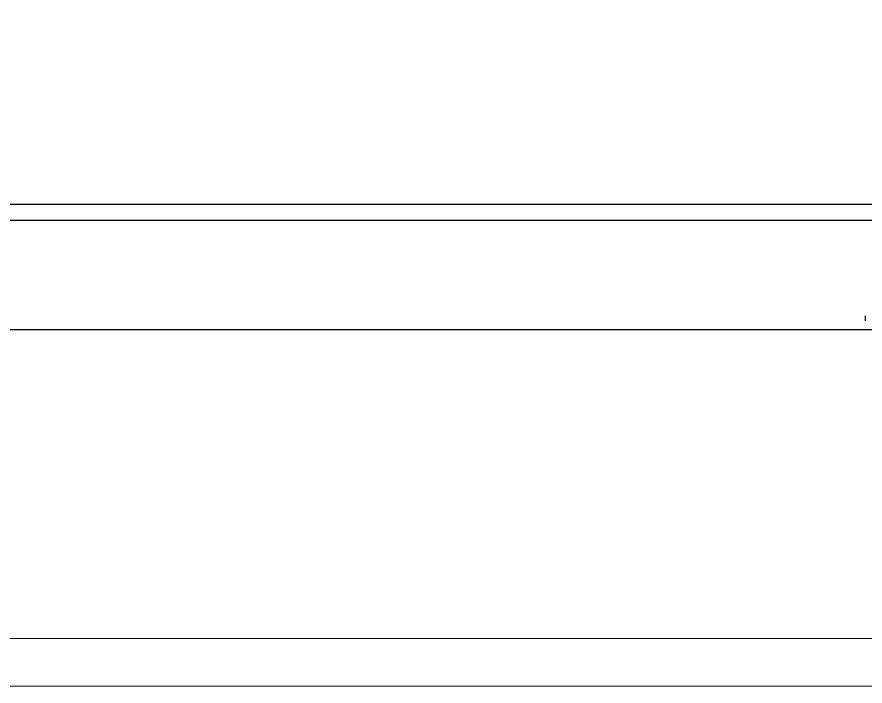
# Model space of a CAD drawing. Header units: millimetres. Extents: x -27104 to 125781, y -3376 to 46996.
# Drawn here: x 118995.47 to 119022.05, y 18682.55 to 18703.51 of the extents above; entities that cross this region are included whole.
import ezdxf

# ---------------------------------------------------------------- set-up
doc = ezdxf.new("R2010")
doc.units = ezdxf.units.MM
doc.header["$LTSCALE"] = 100
doc.header["$MEASUREMENT"] = 0
doc.layers.get('0').update_dxf_attribs({"linetype": 'CONTINUOUS'})
for name, color, linetype in [('ELE7 (0.07)', 8, 'CONTINUOUS'), ('ELE9', 9, 'CONTINUOUS'), ('OVERHEAD DOOR - 1', 4, 'CONTINUOUS'), ('OVERHEAD DOOR - ELE', 9, 'CONTINUOUS'), ('OVERHEAD DOOR - ETC', 252, 'CONTINUOUS'), ('주차-화물', 251, 'CONTINUOUS')]:
    doc.layers.add(name, color=color, linetype=linetype)

# ---------------------------------------------------------------- blocks, each defined once
blk = doc.blocks.new('A$C9dd89177')
at = {"layer": '주차-화물', "ltscale": 0.1}
blk.add_lwpolyline([(0, 0), (11000, 0), (11000, 3250), (0, 3250), (0, 0), (11000, 3250)], dxfattribs=at)
blk = doc.blocks.new('A$Ca9da7916')
at = {"layer": 'ELE7 (0.07)', "ltscale": 0.002}
blk.add_line((227, 875), (227, 3325), dxfattribs=at)
at = {"layer": 'OVERHEAD DOOR - 1', "lineweight": 0}
for p, q in [((722, 3370.4), (722, 829.6)), ((798, 829.6), (798, 3370.4))]:
    blk.add_line(p, q, dxfattribs=at)
at = {"layer": 'OVERHEAD DOOR - ELE', "ltscale": 0.002}
blk.add_line((27, 3325), (27, 875), dxfattribs=at)
at = {"layer": 'OVERHEAD DOOR - ETC'}
blk.add_line((205.2, 3242), (213.4, 3242), dxfattribs=at)
blk = doc.blocks.new('ggtyu')
at = {"layer": 'ELE9', "color": 253, "ltscale": 0.1, "xscale": 0.01956378461538462, "yscale": 0.01956378461538462, "zscale": 0.01956378461538462, "rotation": 270}
for name, p in [('A$C9dd89177', (57395.848, 18912.347)), ('A$Ca9da7916', (57383.621, 18698.163))]:
    blk.add_blockref(name, p, dxfattribs=at)

msp = doc.modelspace()

# ---------------------------------------------------------------- block references
msp.add_blockref('ggtyu', (61575, 0))

doc.saveas('drawing.dxf')
